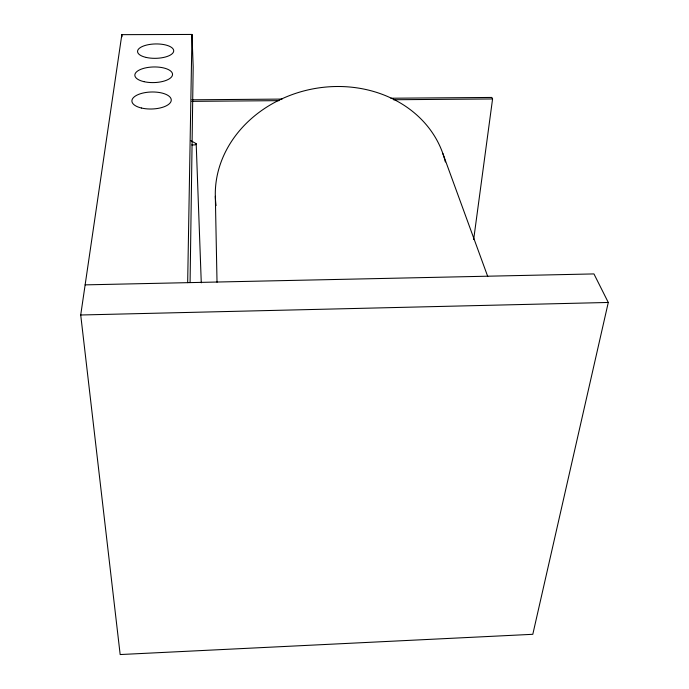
<?xml version="1.0" encoding="UTF-8"?>
<svg xmlns="http://www.w3.org/2000/svg" width="689" height="689" viewBox="0 0 689 689"><rect width="100%" height="100%" fill="white"/><g stroke="black" fill="none" stroke-linecap="round" stroke-linejoin="round"><path stroke-width="1.03" d="M190.078 282.481L193.178 66.971L191.99 34.45L121.841 34.657L80.716 314.994L120.17 654.55L532.804 634.302L608.284 302.462L593.952 273.921L85.135 284.867M187.666 282.662L191.99 34.45M473.662 239.531L492.575 98.949L491.843 97.442L390.904 98.234M80.716 314.994L608.284 302.462M191.749 144.94L194.324 144.914A1.912 0.887 -1 0 0 196.055 144.389A1.912 0.887 -1 0 0 195.814 143.441L190.724 140.608M191.775 99.802L282.068 99.087M191.749 101.352L279.097 100.654M393.462 99.741L492.575 98.949M442.829 153.466L487.76 276.556M121.841 34.657L122.005 36.767M196.201 143.812L201.274 282.826M215.33 196.279L217.026 282.275M216.062 205.58A116.811 101.102 -11.4 0 1 313.021 88.864A116.811 101.102 -11.4 0 1 445.344 161.975M146.275 57.454A18.086 7.191 -1.2 0 0 173.706 50.977A18.086 7.191 -1.2 0 0 146.895 44.992A18.086 7.191 -1.2 0 0 146.275 57.454M143.923 81.655A18.853 7.812 -1.4 0 0 172.534 74.558A18.853 7.812 -1.4 0 0 144.595 68.116A18.853 7.812 -1.4 0 0 143.923 81.655M141.374 108.009A19.697 8.509 -1.6 0 0 171.26 100.224A19.697 8.509 -1.6 0 0 142.106 93.256A19.697 8.509 -1.6 0 0 141.374 108.009"/></g></svg>
